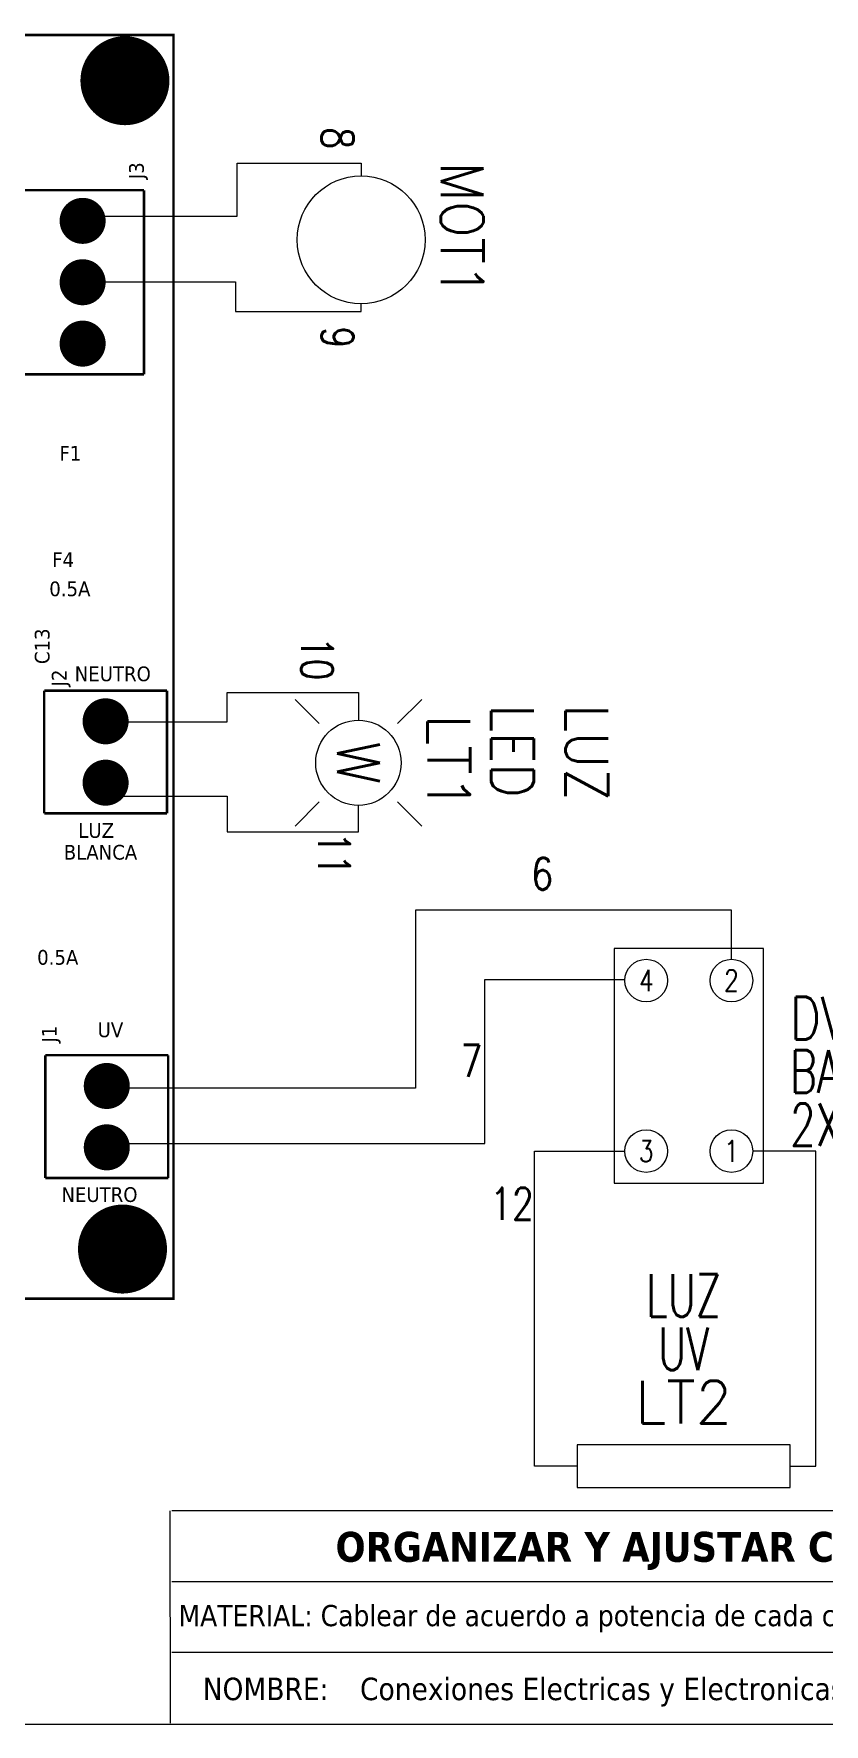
# Model space of a CAD drawing. Header units: millimetres. Extents: x 123.5 to 144.3, y 105.4 to 121.6.
# Drawn here: x 132.66 to 137.29, y 105.41 to 115.32 of the extents above; entities that cross this region are included whole.
import ezdxf
from ezdxf.enums import TextEntityAlignment as Align

# ---------------------------------------------------------------- set-up
doc = ezdxf.new("R2010")
doc.units = ezdxf.units.MM
doc.linetypes.add('CENTERX2', pattern=[20.32, 12.7, -2.54, 2.54, -2.54])
for name, color, linetype in [('CONTORNO', 179, 'Continuous'), ('DESC', 250, 'Continuous'), ('MISC', 7, 'Continuous'), ('SYMS', 7, 'Continuous'), ('TAGS', 250, 'Continuous'), ('TERMS', 250, 'Continuous'), ('WIRES', 7, 'Continuous')]:
    doc.layers.add(name, color=color, linetype=linetype)
doc.layers.add('WIRENO', color=7, linetype='Continuous', true_color=0x000000)
doc.styles.add('SLDTEXTSTYLE0', font='tahoma.ttf')
doc.styles.add('SLDTEXTSTYLE1', font='')
doc.styles.get("Standard").update_dxf_attribs({"font": 'tahoma.ttf'})
doc.styles.add('WD', font='romans.shx')
doc.styles.get('SLDTEXTSTYLE1').set_extended_font_data('Tahoma', bold=True)

# ---------------------------------------------------------------- blocks, each defined once
blk = doc.blocks.new('EPAD')
at = {"const_width": 0.5}
blk.add_lwpolyline([(-0.25, 0, 1), (0.25, 0, 1)], format="xyb", close=True, dxfattribs=at)
blk = doc.blocks.new('Electronica')
at = {"const_width": 0.008}
for points in [[(127.3911, 110.3732), (132.7303, 110.3732), (132.7303, 114.4905), (127.3911, 114.4905), (127.3911, 110.3732)], [(127.3911, 110.3732), (132.7303, 110.3732), (132.7303, 114.4905), (127.3911, 114.4905), (127.3911, 110.3732)], [(127.3911, 110.3732), (132.7303, 110.3732), (132.7303, 114.4905), (127.3911, 114.4905), (127.3911, 110.3732)], [(132.2344, 113.985), (132.6344, 113.985)], [(132.2344, 113.985), (132.6344, 113.985)], [(132.2344, 113.985), (132.6344, 113.985)], [(132.6344, 113.385), (132.6344, 113.985)], [(132.6344, 113.385), (132.6344, 113.985)], [(132.6344, 113.385), (132.6344, 113.985)], [(132.2344, 113.385), (132.6344, 113.385)], [(132.2344, 113.385), (132.6344, 113.385)], [(132.2344, 113.385), (132.6344, 113.385)], [(132.3092, 112.3543), (132.7092, 112.3543)], [(132.3092, 111.9543), (132.3092, 112.3543)], [(132.3092, 112.3543), (132.7092, 112.3543)], [(132.3092, 111.9543), (132.3092, 112.3543)], [(132.3092, 112.3543), (132.7092, 112.3543)], [(132.3092, 111.9543), (132.3092, 112.3543)], [(132.7092, 111.9543), (132.7092, 112.3543)], [(132.7092, 111.9543), (132.7092, 112.3543)], [(132.7092, 111.9543), (132.7092, 112.3543)], [(132.3092, 111.9543), (132.7092, 111.9543)], [(132.3092, 111.9543), (132.7092, 111.9543)], [(132.3092, 111.9543), (132.7092, 111.9543)], [(132.7131, 111.1661), (132.3131, 111.1661)], [(132.3131, 111.1661), (132.3131, 110.7661)], [(132.7131, 111.1661), (132.3131, 111.1661)], [(132.3131, 111.1661), (132.3131, 110.7661)], [(132.7131, 111.1661), (132.3131, 111.1661)], [(132.3131, 111.1661), (132.3131, 110.7661)], [(132.7131, 111.1661), (132.7131, 110.7661)], [(132.7131, 111.1661), (132.7131, 110.7661)], [(132.7131, 111.1661), (132.7131, 110.7661)], [(132.7131, 110.7661), (132.3131, 110.7661)], [(132.7131, 110.7661), (132.3131, 110.7661)], [(132.7131, 110.7661), (132.3131, 110.7661)]]:
    blk.add_lwpolyline(points, dxfattribs=at)
for centre in [(132.5722, 114.3417), (132.4344, 113.885), (132.4344, 113.685), (132.4344, 113.485), (132.5092, 112.2543), (132.5092, 112.0543), (132.5131, 111.0661), (132.5131, 110.8661), (132.5643, 110.5346)]:
    blk.add_circle(centre, 0.03)
for p, xscale, yscale in [((132.5722, 114.3417), 0.29, 0.29), ((132.5722, 114.3417), 0.25, 0.25), ((132.4344, 113.885), 0.15, 0.15), ((132.4344, 113.885), 0.12, 0.12), ((132.4344, 113.685), 0.15, 0.15), ((132.4344, 113.685), 0.12, 0.12), ((132.4344, 113.485), 0.15, 0.15), ((132.4344, 113.485), 0.12, 0.12), ((132.5092, 112.2543), 0.15, 0.15), ((132.5092, 112.2543), 0.12, 0.12), ((132.5092, 112.0543), 0.15, 0.15), ((132.5092, 112.0543), 0.12, 0.12), ((132.5131, 111.0661), 0.15, 0.15), ((132.5131, 111.0661), 0.12, 0.12), ((132.5131, 110.8661), 0.15, 0.15), ((132.5131, 110.8661), 0.12, 0.12), ((132.5643, 110.5346), 0.29, 0.29), ((132.5643, 110.5346), 0.25, 0.25)]:
    blk.add_blockref('EPAD', p, dxfattribs=dict(xscale=xscale, yscale=yscale))
at = {"width": 1.041667}
for s, p in [('J3', (132.6338, 114.0208)), ('J3', (132.6338, 114.0208)), ('J3', (132.6338, 114.0208)), ('C13', (132.3266, 112.4407)), ('C13', (132.3266, 112.4407)), ('C13', (132.3266, 112.4407)), ('J2', (132.3819, 112.368)), ('J2', (132.3819, 112.368)), ('J2', (132.3819, 112.368)), ('J1', (132.3499, 111.2074)), ('J1', (132.3499, 111.2074)), ('J1', (132.3499, 111.2074))]:
    blk.add_text(s, height=0.048, rotation=90, dxfattribs=at).set_placement(p)
for s, p in [('F1', (132.3588, 113.1036)), ('F1', (132.3588, 113.1036)), ('F1', (132.3588, 113.1036)), ('F4', (132.3352, 112.7572)), ('F4', (132.3352, 112.7572)), ('F4', (132.3352, 112.7572)), ('0.5A', (132.3257, 112.662)), ('0.5A', (132.3257, 112.662)), ('0.5A', (132.3257, 112.662)), ('NEUTRO', (132.4086, 112.385)), ('NEUTRO', (132.4086, 112.385)), ('NEUTRO', (132.4086, 112.385)), ('LUZ', (132.4202, 111.8746)), ('LUZ', (132.4202, 111.8746)), ('LUZ', (132.4202, 111.8746)), ('BLANCA', (132.3729, 111.8037)), ('BLANCA', (132.3729, 111.8037)), ('BLANCA', (132.3729, 111.8037)), ('0.5A', (132.2863, 111.4612)), ('0.5A', (132.2863, 111.4612)), ('0.5A', (132.2863, 111.4612)), ('UV', (132.4832, 111.225)), ('UV', (132.4832, 111.225)), ('UV', (132.4832, 111.225)), ('NEUTRO', (132.3653, 110.6882)), ('NEUTRO', (132.3653, 110.6882)), ('NEUTRO', (132.3653, 110.6882))]:
    blk.add_text(s, height=0.048, dxfattribs=at).set_placement(p)
blk = doc.blocks.new('HLT1W')
for p, q in [((-0.1149, 0.1149), (-0.1856, 0.1856)), ((0.1149, 0.1149), (0.1856, 0.1856)), ((-0.1149, -0.1149), (-0.1856, -0.1856)), ((0.1149, -0.1149), (0.1856, -0.1856))]:
    blk.add_line(p, q)
blk.add_circle((0, 0), 0.125)
at = {"style": 'WD', "width": 0.7}
for tag, p in [('INST', (0.0055, 0.5282)), ('LOC', (0.0055, 0.3586))]:
    blk.add_attdef(tag, text='', height=0.125, dxfattribs=at).set_placement(p, align=Align.CENTER)
at = {"style": 'WD'}
blk.add_attdef('TAG1', text='', height=0.125, dxfattribs=at).set_placement((0, 0.2024), align=Align.CENTER)
at = {"style": 'WD', "flags": 9}
blk.add_attdef('FAMILY', text='', height=0.01, dxfattribs=at).set_placement((-0.0053, 0.1606), align=Align.CENTER)
at = {"linetype": 'Continuous', "style": 'WD', "flags": 9}
blk.add_attdef('ASSYCODE', text='', height=0.01, dxfattribs=at).set_placement((-0.001, 0.0957), align=Align.CENTER)
at = {"linetype": 'Continuous', "style": 'WD', "flags": 1}
for tag, p in [('MFG', (0, 0.1208)), ('CAT', (0, 0.1403))]:
    blk.add_attdef(tag, text='', height=0.01, dxfattribs=at).set_placement(p, align=Align.MIDDLE)
at = {"style": 'WD'}
for tag, p, width in [('DESC1', (1.125, 0), 0.9), ('WDTAGALT', (1.125, -0.3125), 0.7)]:
    blk.add_attdef(tag, p, '', height=0.125, dxfattribs=dict(at, width=width))
blk.add_attdef('COLOR', text='', height=0.125, dxfattribs=at).set_placement((0, 0), align=Align.MIDDLE)
at = {"style": 'WD', "flags": 1}
for tag, p in [('X4TERM01', (-0.125, 0)), ('X1TERM02', (0.125, 0))]:
    blk.add_attdef(tag, p, '', height=0.0125, dxfattribs=at)
at = {"linetype": 'Continuous', "style": 'WD', "flags": 8}
blk.add_attdef('TERM01', text='', height=0.125, dxfattribs=at).set_placement((-0.175, -0.0314), align=Align.TOP_RIGHT)
blk.add_attdef('TERM02', text='', height=0.125, dxfattribs=at).set_placement((0.175, -0.0314), align=Align.TOP_LEFT)
at = {"style": 'WD', "width": 0.9}
blk.add_attdef('DESC2', text='', height=0.125, dxfattribs=at).set_placement((1.125, -0.0312), align=Align.TOP_LEFT)
blk = doc.blocks.new('VDV1TFL')
for p, q in [((-0.3438, 0.3438), (-0.3438, -0.3438)), ((0.0938, 0.3438), (-0.3438, 0.3438)), ((0.0938, -0.3438), (0.0938, 0.3438)), ((-0.3438, -0.3438), (0.0938, -0.3438))]:
    blk.add_line(p, q)
for centre in [(-0.25, 0.25), (0, 0.25), (-0.25, -0.25), (0, -0.25)]:
    blk.add_circle(centre, 0.0625)
at = {"style": 'WD', "width": 0.7}
for tag, p in [('INST', (-0.1195, 0.5446)), ('LOC', (-0.1195, 0.375)), ('RATING2', (-0.125, -0.1562))]:
    blk.add_attdef(tag, text='', height=0.125, dxfattribs=at).set_placement(p, align=Align.CENTER)
at = {"style": 'WD', "flags": 1}
for tag, p in [('X2TERM04', (-0.25, 0.3125)), ('X2TERM02', (0, 0.3125)), ('X4TERM04', (-0.3125, 0.25)), ('X1TERM02', (0.0625, 0.25)), ('X4TERM03', (-0.3125, -0.25)), ('X1TERM01', (0.0625, -0.25)), ('X8TERM03', (-0.25, -0.3125)), ('X8TERM01', (0, -0.3125))]:
    blk.add_attdef(tag, p, '', height=0.0125, dxfattribs=at)
at = {"linetype": 'Continuous', "style": 'WD', "width": 0.8, "flags": 8}
for tag, p in [('TERM04', (-0.25, 0.25)), ('TERM02', (0, 0.25)), ('TERM03', (-0.25, -0.25)), ('TERM01', (0, -0.25))]:
    blk.add_attdef(tag, text='', height=0.0625, dxfattribs=at).set_placement(p, align=Align.MIDDLE)
at = {"style": 'WD'}
for tag, p, width in [('TAG1', (0.1719, 0.0774), 0.8), ('DESC1', (0.1719, -0.0789), 0.7), ('DESC2', (0.1719, -0.2351), 0.7), ('XREF', (0.1719, -0.3914), 0.7)]:
    blk.add_attdef(tag, p, '', height=0.125, dxfattribs=dict(at, width=width))
at = {"style": 'WD', "width": 0.7}
blk.add_attdef('RATING1', text='', height=0.125, dxfattribs=at).set_placement((-0.125, 0.0625), align=Align.MIDDLE)
at = {"style": 'WD', "flags": 9}
blk.add_attdef('FAMILY', text='', height=0.01, dxfattribs=at).set_placement((-0.1303, -0.0802), align=Align.CENTER)
at = {"linetype": 'Continuous', "style": 'WD', "flags": 1}
for tag, p in [('CAT', (-0.125, -0.0907)), ('MFG', (-0.125, -0.1096))]:
    blk.add_attdef(tag, text='', height=0.01, dxfattribs=at).set_placement(p, align=Align.MIDDLE)
at = {"linetype": 'Continuous', "style": 'WD', "flags": 9}
blk.add_attdef('ASSYCODE', text='', height=0.01, dxfattribs=at).set_placement((-0.125, -0.125), align=Align.CENTER)
blk = doc.blocks.new('HLT1ENC')
for p, q in [((-0.3125, 0.0625), (-0.3125, -0.0625)), ((0.3125, 0.0625), (-0.3125, 0.0625)), ((0.3125, -0.0625), (0.3125, 0.0625)), ((-0.3125, -0.0625), (0.3125, -0.0625))]:
    blk.add_line(p, q)
at = {"style": 'WD', "width": 0.7}
for tag, p in [('INST', (0, 0.7633)), ('LOC', (0, 0.5937)), ('DESC1', (0, 0.4375)), ('DESC2', (0, 0.2812))]:
    blk.add_attdef(tag, text='', height=0.125, dxfattribs=at).set_placement(p, align=Align.CENTER)
at = {"style": 'WD'}
blk.add_attdef('TAG1', text='', height=0.125, dxfattribs=at).set_placement((0, 0.125), align=Align.CENTER)
for tag, p, height, flags in [('FAMILY', (0.3297, 0.1523), 0.01, 9), ('X4TERM01', (-0.3125, 0), 0.0125, 1), ('X1TERM02', (0.3125, 0), 0.0125, 1)]:
    blk.add_attdef(tag, p, '', height=height, dxfattribs=dict(at, flags=flags))
at = {"linetype": 'Continuous', "style": 'WD', "flags": 9}
for tag, p in [('CAT', (0.3547, 0.1082)), ('ASSYCODE', (0.355, 0.0714)), ('MFG', (0.3528, 0.0887))]:
    blk.add_attdef(tag, text='', height=0.01, dxfattribs=at).set_placement(p, align=Align.CENTER)
at = {"linetype": 'Continuous', "style": 'WD', "flags": 8}
blk.add_attdef('TERM01', text='', height=0.125, dxfattribs=at).set_placement((-0.4062, -0.0314), align=Align.TOP_RIGHT)
blk.add_attdef('TERM02', text='', height=0.125, dxfattribs=at).set_placement((0.4062, -0.0314), align=Align.TOP_LEFT)
blk = doc.blocks.new('WD_WNH')
at = {"linetype": 'Continuous', "style": 'WD', "width": 0.8}
blk.add_attdef('WIRENO', text='', height=0.125, dxfattribs=at).set_placement((0, 0.0625), align=Align.CENTER)
at = {"style": 'WD', "flags": 1}
for tag, p in [('W01USER', (0, 0.0781)), ('W02USER', (0, 0.0703)), ('W03USER', (0, 0.0625)), ('W04USER', (0, 0.0547)), ('W05USER', (0, 0.0469)), ('W06USER', (0, 0.0391)), ('W07USER', (0, 0.0312)), ('W08USER', (0, 0.0234)), ('W09USER', (0, 0.0156)), ('W10USER', (0, 0.0078))]:
    blk.add_attdef(tag, text='', height=0.005, dxfattribs=at).set_placement(p, align=Align.CENTER)
blk = doc.blocks.new('HMO12')
blk.add_circle((0, 0), 0.1875)
at = {"style": 'WD'}
for tag, width, p in [('INST', 0.7, (-0.0257, 0.5595)), ('LOC', 0.7, (-0.0257, 0.3899)), ('TAG1', 0.9, (-0.0312, 0.2336)), ('RATING1', 0.8, (0, 0))]:
    blk.add_attdef(tag, text='', height=0.125, dxfattribs=dict(at, width=width)).set_placement(p, align=Align.CENTER)
at = {"style": 'WD', "flags": 9}
blk.add_attdef('FAMILY', text='', height=0.01, dxfattribs=at).set_placement((-0.0053, 0.1698), align=Align.CENTER)
at = {"linetype": 'Continuous', "style": 'WD', "flags": 1}
for tag, p in [('CAT', (0, 0.1593)), ('MFG', (0, 0.1404))]:
    blk.add_attdef(tag, text='', height=0.01, dxfattribs=at).set_placement(p, align=Align.MIDDLE)
at = {"style": 'WD'}
for tag, p, width in [('DESC1', (1.126, 0.0461), 0.9), ('DESC2', (1.126, -0.1101), 0.9), ('DESC3', (1.126, -0.2664), 0.9), ('RATING3', (1.125, -0.4226), 0.8), ('RATING4', (1.125, -0.5789), 0.8), ('WDTAGALT', (1.125, -0.75), 0.7)]:
    blk.add_attdef(tag, p, '', height=0.125, dxfattribs=dict(at, width=width))
at = {"linetype": 'Continuous', "style": 'WD', "flags": 9}
blk.add_attdef('ASSYCODE', text='', height=0.01, dxfattribs=at).set_placement((0, 0.125), align=Align.CENTER)
at = {"style": 'WD', "flags": 1}
for tag, p in [('X4TERM01', (-0.1875, 0)), ('X1TERM02', (0.1875, 0)), ('X0TERM03', (0.1326, -0.1326))]:
    blk.add_attdef(tag, p, '', height=0.0125, dxfattribs=at)
at = {"linetype": 'Continuous', "style": 'WD'}
blk.add_attdef('TERM01', text='', height=0.125, dxfattribs=at).set_placement((-0.2312, -0.0349), align=Align.TOP_RIGHT)
at = {"style": 'WD', "width": 0.8}
blk.add_attdef('RATING2', text='', height=0.125, dxfattribs=at).set_placement((0.0012, -0.0165), align=Align.TOP_CENTER)
at = {"linetype": 'Continuous', "style": 'WD'}
for tag, p in [('TERM02', (0.2312, -0.0349)), ('TERM03', (0.0625, -0.2188))]:
    blk.add_attdef(tag, text='', height=0.125, dxfattribs=at).set_placement(p, align=Align.TOP_LEFT)
blk = doc.blocks.new('WD_WNV')
at = {"style": 'WD', "flags": 1}
for tag, p in [('W01USER', (-0.0625, 0.0938)), ('W02USER', (-0.0625, 0.0859)), ('W03USER', (-0.0625, 0.0781)), ('W04USER', (-0.0625, 0.0703)), ('W05USER', (-0.0625, 0.0625)), ('W06USER', (-0.0625, 0.0547)), ('W07USER', (-0.0625, 0.0469)), ('W08USER', (-0.0625, 0.0391)), ('W09USER', (-0.0625, 0.0312)), ('W10USER', (-0.0625, 0.0234))]:
    blk.add_attdef(tag, text='', height=0.005, dxfattribs=at).set_placement(p, align=Align.CENTER)
at = {"linetype": 'Continuous', "style": 'WD', "width": 0.8}
blk.add_attdef('WIRENO', text='', height=0.125, dxfattribs=at).set_placement((-0.05, 0), align=Align.MIDDLE_RIGHT)

msp = doc.modelspace()

# ---------------------------------------------------------------- linework, layer by layer
at = {"color": 7, "linetype": 'Continuous', "lineweight": 0}
for p, q in [((133.4547, 106.6564), (133.4565, 105.4115)), ((141.7655, 106.6563), (133.4651, 106.6563)), ((139.6906, 106.2413), (133.4651, 106.2413)), ((144.2555, 105.8263), (133.4651, 105.8263))]:
    msp.add_line(p, q, dxfattribs=at)
at = {"color": 7, "linetype": 'Continuous'}
msp.add_line((123.5055, 105.4055), (144.2555, 105.4055), dxfattribs=at)
at = {"color": 7, "linetype": 'CENTERX2', "lineweight": 0}
msp.add_line((133.462, 105.4055), (144.2555, 105.4055), dxfattribs=at)
at = {"layer": 'WIRES'}
for p, q in [((133.8489, 114.2504), (133.8489, 114.5622)), ((133.8489, 114.5622), (134.5755, 114.5622)), ((134.5755, 114.5622), (134.5755, 114.4865)), ((132.9786, 114.2504), (133.8489, 114.2504)), ((132.9786, 113.8652), (133.8398, 113.8652)), ((133.8398, 113.8652), (133.8398, 113.691)), ((134.5755, 113.691), (134.5755, 113.7365)), ((133.8398, 113.691), (134.5755, 113.691)), ((133.7894, 111.2838), (133.7894, 111.4559)), ((133.7894, 111.4559), (134.5596, 111.4559)), ((134.5596, 111.4559), (134.5596, 111.2945)), ((132.9927, 111.2838), (133.7894, 111.2838)), ((132.9989, 110.8482), (133.7894, 110.8482)), ((133.7894, 110.8482), (133.7894, 110.6392)), ((134.5596, 110.6392), (134.5596, 110.7945)), ((133.7894, 110.6392), (134.5596, 110.6392)), ((136.7471, 110.1799), (134.8949, 110.1799)), ((134.8949, 110.1799), (134.8949, 109.1351)), ((136.7471, 109.8921), (136.7471, 110.1799)), ((135.3016, 108.8121), (135.3016, 109.7736)), ((135.3016, 109.7736), (136.1221, 109.7736)), ((134.8949, 109.1351), (133.1288, 109.1351)), ((133.133, 108.8121), (135.3016, 108.8121)), ((135.592, 106.9192), (135.592, 108.7671)), ((135.592, 108.7671), (136.1221, 108.7671)), ((137.242, 108.7671), (136.8721, 108.7671)), ((137.242, 106.9192), (137.242, 108.7671)), ((135.842, 106.9192), (135.592, 106.9192)), ((137.092, 106.9192), (137.242, 106.9192))]:
    msp.add_line(p, q, dxfattribs=at)

# ---------------------------------------------------------------- block references
at = {"layer": 'DESC', "xscale": 1.8, "yscale": 1.8, "zscale": 1.8}
msp.add_blockref('Electronica', (-105.4393, -90.7701), dxfattribs=at)
at = {"layer": 'SYMS'}
ref = msp.add_blockref('HMO12', (134.5755, 114.1115), dxfattribs=dict(at, xscale=2, yscale=2, zscale=2, rotation=270))
ref.add_attrib('TAG1', 'MOT1', dxfattribs={"layer": 'TAGS', "height": 0.25, "rotation": 270, "style": 'WD', "width": 0.9}).set_placement((135.0428, 114.174), align=Align.CENTER)
ref = msp.add_blockref('HLT1W', (134.5596, 111.0445), dxfattribs=dict(at, xscale=2, yscale=2, zscale=2, rotation=270))
ref.add_attrib('DESC2', 'LED', dxfattribs={"layer": 'DESC', "height": 0.25, "rotation": 270, "style": 'WD', "width": 0.9}).set_placement((135.5888, 111.3886), align=Align.TOP_LEFT)
ref.add_attrib('DESC1', 'LUZ', (135.7743, 111.3886), dxfattribs={"layer": 'DESC', "height": 0.25, "rotation": 270, "style": 'WD', "width": 0.9})
ref.add_attrib('TAG1', 'LT1', dxfattribs={"layer": 'TAGS', "height": 0.25, "rotation": 270, "style": 'WD'}).set_placement((134.9643, 111.0445), align=Align.CENTER)
ref.add_attrib('COLOR', 'W', dxfattribs={"layer": 'MISC', "height": 0.25, "rotation": 270, "style": 'WD'}).set_placement((134.5596, 111.0445), align=Align.MIDDLE)
ref = msp.add_blockref('VDV1TFL', (136.7471, 109.2671), dxfattribs=dict(at, xscale=2, yscale=2, zscale=2))
ref.add_attrib('TERM03', '3', dxfattribs={"layer": 'TERMS', "linetype": 'Continuous', "height": 0.125, "style": 'WD', "width": 0.8, "flags": 8}).set_placement((136.2471, 108.7671), align=Align.MIDDLE)
ref.add_attrib('DESC1', 'BALASTRO', (137.0909, 109.1094), dxfattribs={"layer": 'DESC', "height": 0.25, "style": 'WD', "width": 0.7})
ref.add_attrib('DESC2', '2X32W', (137.0909, 108.7969), dxfattribs={"layer": 'DESC', "height": 0.25, "style": 'WD', "width": 0.7})
ref.add_attrib('TERM04', '4', dxfattribs={"layer": 'TERMS', "linetype": 'Continuous', "height": 0.125, "style": 'WD', "width": 0.8, "flags": 8}).set_placement((136.2471, 109.7671), align=Align.MIDDLE)
ref.add_attrib('TERM02', '2', dxfattribs={"layer": 'TERMS', "linetype": 'Continuous', "height": 0.125, "style": 'WD', "width": 0.8, "flags": 8}).set_placement((136.7471, 109.7671), align=Align.MIDDLE)
ref.add_attrib('TERM01', '1', dxfattribs={"layer": 'TERMS', "linetype": 'Continuous', "height": 0.125, "style": 'WD', "width": 0.8, "flags": 8}).set_placement((136.7471, 108.7671), align=Align.MIDDLE)
ref.add_attrib('TAG1', 'DV1', (137.0909, 109.4219), dxfattribs={"layer": 'TAGS', "height": 0.25, "style": 'WD', "width": 0.8})
ref = msp.add_blockref('HLT1ENC', (136.467, 106.9192), dxfattribs=dict(at, xscale=2, yscale=2, zscale=2))
ref.add_attrib('DESC2', 'UV', dxfattribs={"layer": 'DESC', "height": 0.25, "style": 'WD', "width": 0.7}).set_placement((136.467, 107.4817), align=Align.CENTER)
ref.add_attrib('DESC1', 'LUZ', dxfattribs={"layer": 'DESC', "height": 0.25, "style": 'WD', "width": 0.7}).set_placement((136.467, 107.7942), align=Align.CENTER)
ref.add_attrib('TAG1', 'LT2', dxfattribs={"layer": 'TAGS', "height": 0.25, "style": 'WD'}).set_placement((136.467, 107.1692), align=Align.CENTER)
at = {"layer": 'WIRENO'}
ref = msp.add_blockref('WD_WNH', (134.25, 114.7075), dxfattribs=dict(at, xscale=1.5, yscale=1.5, zscale=1.5, rotation=270))
ref.add_attrib('WIRENO', '8', dxfattribs={"linetype": 'Continuous', "height": 0.1875, "rotation": 270, "style": 'WD', "width": 0.8}).set_placement((134.3437, 114.7075), align=Align.CENTER)
ref = msp.add_blockref('WD_WNH', (134.25, 113.5394), dxfattribs=dict(at, xscale=1.5, yscale=1.5, zscale=1.5, rotation=270))
ref.add_attrib('WIRENO', '9', dxfattribs={"linetype": 'Continuous', "height": 0.1875, "rotation": 270, "style": 'WD', "width": 0.8}).set_placement((134.3437, 113.5394), align=Align.CENTER)
ref = msp.add_blockref('WD_WNH', (134.1294, 111.6561), dxfattribs=dict(at, xscale=1.5, yscale=1.5, zscale=1.5, rotation=270))
ref.add_attrib('WIRENO', '10', dxfattribs={"linetype": 'Continuous', "height": 0.1875, "rotation": 270, "style": 'WD', "width": 0.8}).set_placement((134.2231, 111.6561), align=Align.CENTER)
ref = msp.add_blockref('WD_WNH', (134.2299, 110.5104), dxfattribs=dict(at, xscale=1.5, yscale=1.5, zscale=1.5, rotation=270))
ref.add_attrib('WIRENO', '11', dxfattribs={"linetype": 'Continuous', "height": 0.1875, "rotation": 270, "style": 'WD', "width": 0.8}).set_placement((134.3236, 110.5104), align=Align.CENTER)
ref = msp.add_blockref('WD_WNH', (135.6375, 110.2053), dxfattribs=dict(at, xscale=1.5, yscale=1.5, zscale=1.5))
ref.add_attrib('WIRENO', '6', dxfattribs={"linetype": 'Continuous', "height": 0.1875, "style": 'WD', "width": 0.8}).set_placement((135.6375, 110.2991), align=Align.CENTER)
ref = msp.add_blockref('WD_WNV', (135.3626, 109.2961), dxfattribs=dict(at, xscale=1.5, yscale=1.5, zscale=1.5))
ref.add_attrib('WIRENO', '7', dxfattribs={"linetype": 'Continuous', "height": 0.1875, "style": 'WD', "width": 0.8}).set_placement((135.2876, 109.2961), align=Align.MIDDLE_RIGHT)
ref = msp.add_blockref('WD_WNH', (135.46, 108.2707), dxfattribs=dict(at, xscale=1.5, yscale=1.5, zscale=1.5))
ref.add_attrib('WIRENO', '12', dxfattribs={"linetype": 'Continuous', "height": 0.1875, "style": 'WD', "width": 0.8}).set_placement((135.46, 108.3644), align=Align.CENTER)

# ---------------------------------------------------------------- texts
at = {"color": 7, "linetype": 'Continuous', "lineweight": 0, "attachment_point": 1, "style": 'SLDTEXTSTYLE0'}
for s, insert, char_height in [('MATERIAL: Cablear de acuerdo a potencia de cada conexión.', (133.5048, 106.1049), 0.1245), ('\\pi-0.39529,l0.52705,t1.0541;NOMBRE:^IConexiones Electricas y Electronicas CFLV', (133.5151, 105.6784), 0.131763)]:
    msp.add_mtext(s, dxfattribs=dict(at, insert=insert, char_height=char_height))
at = {"layer": 'CONTORNO', "color": 7, "insert": (136.4372, 106.5337), "char_height": 0.175683, "attachment_point": 2, "style": 'SLDTEXTSTYLE1'}
msp.add_mtext('ORGANIZAR Y AJUSTAR CABLEADO', dxfattribs=at)

doc.saveas('drawing.dxf')
